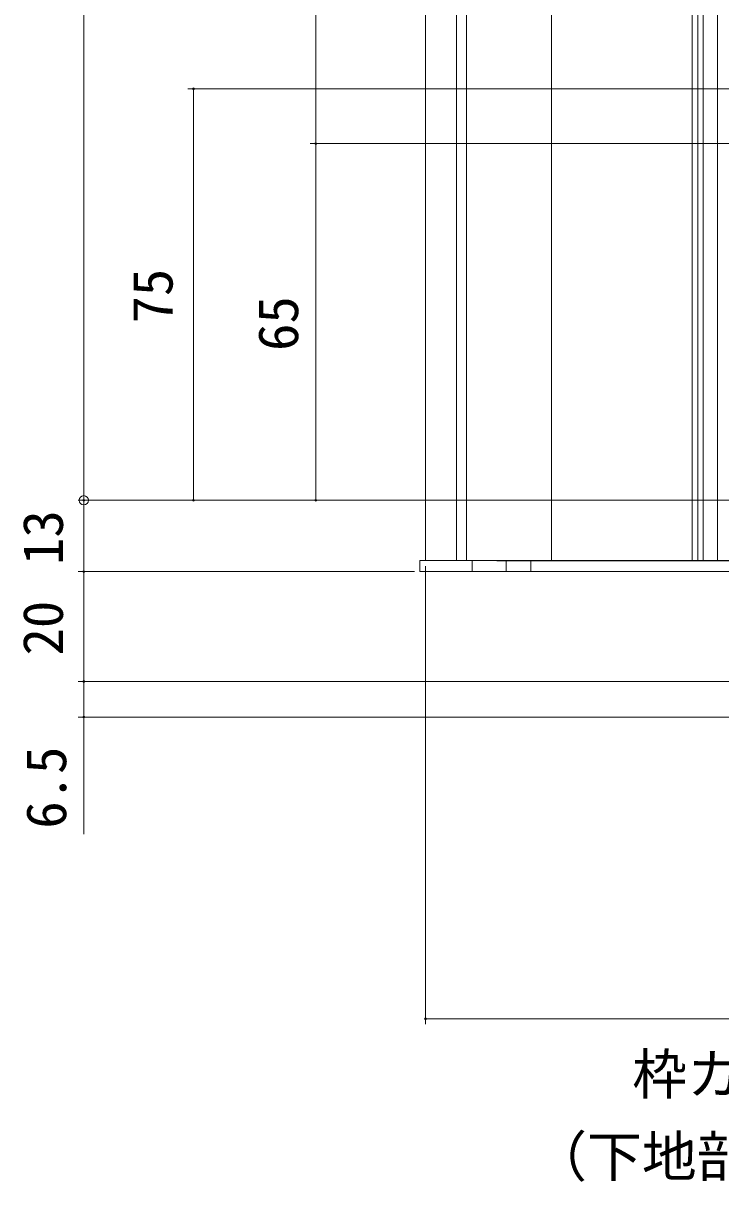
# Model space of a CAD drawing. Units: millimetres, scale not verified. Extents: x -1682 to -296, y -1188 to 1051.
# Drawn here: x -947.3 to -820.1, y -241.4 to -30.2 of the extents above; entities that cross this region are included whole.
import ezdxf
from ezdxf.enums import TextEntityAlignment as Align

# ---------------------------------------------------------------- set-up
doc = ezdxf.new("R2010")
doc.units = ezdxf.units.MM
doc.header["$LTSCALE"] = 4
doc.linetypes.add('DASHED1', pattern=[1.8, 1.2, -0.6])
for name, color, linetype, lineweight in [('0-4_YKK_12', 2, 'Continuous', 9), ('0-7_YKK_13', 4, 'Continuous', 9), ('0-8_YKK_D', 6, 'Continuous', 9)]:
    doc.layers.add(name, color=color, linetype=linetype, lineweight=lineweight)
doc.styles.add('ＭＳ ゴシック', font='')
doc.styles.get('ＭＳ ゴシック').set_extended_font_data('MS Gothic')

msp = doc.modelspace()

# ---------------------------------------------------------------- linework, layer by layer
at = {"layer": '0-4_YKK_12'}
for p, q in [((-874.005, -128.167), (-874.005, 141.333)), ((-868.305, -128.167), (-868.305, 141.333)), ((-866.505, -128.167), (-866.505, 141.333)), ((-851.005, -128.167), (-851.005, 141.333)), ((-825.355, 141.333), (-825.355, -128.169)), ((-824.355, 141.333), (-824.355, -128.169)), ((-823.355, 141.333), (-823.355, -128.169)), ((-820.755, 141.333), (-820.755, -128.169)), ((-874.005, -128.167), (-851.005, -128.167)), ((-861.005, -128.169), (-766.305, -128.169))]:
    msp.add_line(p, q, dxfattribs=at)
at = {"layer": '0-7_YKK_13'}
for p, q in [((-875, -128.167), (-875, -130.167)), ((-752.5, -128.167), (-875, -128.167)), ((-865.5, -128.167), (-865.5, -130.167)), ((-875, -130.167), (-752.5, -130.167))]:
    msp.add_line(p, q, dxfattribs=at)
at = {"layer": '0-7_YKK_13', "linetype": 'DASHED1'}
for p, q in [((-859.25, -128.167), (-859.25, -130.167)), ((-854.75, -128.167), (-854.75, -130.167))]:
    msp.add_line(p, q, dxfattribs=at)
at = {"layer": '0-8_YKK_D'}
for p, q in [((-936.299, 171.834), (-936.299, -117.167)), ((-894, -52.166), (-894, 171.834)), ((-607, -42.166), (-917.299, -42.166)), ((-916.299, -117.167), (-916.299, -42.166)), ((-686.5, -52.166), (-895, -52.166)), ((-686.5, -52.166), (-895, -52.166)), ((-894, -52.166), (-894, -117.167)), ((-936.299, -115.467), (-936.299, -113.767)), ((-879.299, -117.167), (-937.299, -117.167)), ((-840.948, -117.167), (-937.299, -117.167)), ((-785.499, -117.167), (-937.299, -117.167)), ((-936.299, -117.167), (-936.299, -130.167)), ((-879.299, -117.167), (-917.299, -117.167)), ((-835.373, -117.167), (-895, -117.167)), ((-879.299, -130.167), (-937.299, -130.167)), ((-876, -130.167), (-937.299, -130.167)), ((-936.299, -130.167), (-936.299, -150.167)), ((-874.004, -129.168), (-874.004, -212.663)), ((-666.452, -150.164), (-937.299, -150.16)), ((-663.999, -150.167), (-937.299, -150.167)), ((-936.299, -150.16), (-936.299, -156.658)), ((-661.504, -156.663), (-937.299, -156.658)), ((-936.299, -156.658), (-936.299, -178.008)), ((-661.004, -211.663), (-874.004, -211.663))]:
    msp.add_line(p, q, dxfattribs=at)
for centre, radius, start, end in [((-916.299, -42.166), 0.159, 90, 270), ((-916.299, -42.166), 0.159, 270, 90), ((-894, -52.166), 0.159, 90, 270), ((-894, -52.166), 0.159, 90, 270), ((-894, -52.166), 0.159, 270, 90), ((-894, -52.166), 0.159, 270, 90), ((-936.299, -117.167), 0.85, 90, 270), ((-936.299, -117.167), 0.159, 90, 270), ((-936.299, -117.167), 0.159, 90, 270), ((-936.299, -117.167), 0.85, 270, 90), ((-936.299, -117.167), 0.159, 270, 90), ((-936.299, -117.167), 0.159, 270, 90), ((-916.299, -117.167), 0.159, 90, 270), ((-916.299, -117.167), 0.159, 270, 90), ((-894, -117.167), 0.159, 90, 270), ((-894, -117.167), 0.159, 270, 90), ((-936.299, -130.167), 0.159, 90, 270), ((-936.299, -130.167), 0.159, 90, 270), ((-936.299, -130.167), 0.159, 270, 90), ((-936.299, -130.167), 0.159, 270, 90), ((-936.299, -150.16), 0.159, 89.99915, 269.99915), ((-936.299, -150.167), 0.159, 90, 270), ((-936.299, -150.16), 0.159, 269.99915, 89.99915), ((-936.299, -150.167), 0.159, 270, 90), ((-936.299, -156.658), 0.159, 89.99915, 269.99915), ((-936.299, -156.658), 0.159, 269.99915, 89.99915), ((-874.004, -211.663), 0.159, 0, 180), ((-874.004, -211.663), 0.159, 180, 0)]:
    msp.add_arc(centre, radius, start, end, dxfattribs=at)

# ---------------------------------------------------------------- texts
at = {"layer": '0-8_YKK_D', "color": 4, "style": 'ＭＳ ゴシック'}
for s, rotation, p in [('75', 90, (-917.899, -84.947)), ('65', 90, (-895, -89.947)), ('13', 90, (-937.899, -128.947)), ('20', 90, (-937.899, -145.447)), ('6.5', 89.999, (-937.299, -177.009))]:
    msp.add_text(s, height=7.331, rotation=rotation, dxfattribs=at).set_placement(p, align=Align.BOTTOM_LEFT)
for s, p in [('枠カバー部材', (-836.287, -227.605)), ('（下地部材仕様）', (-854.527, -242.605))]:
    msp.add_text(s, height=7.331, dxfattribs=at).set_placement(p, align=Align.BOTTOM_LEFT)

doc.saveas('drawing.dxf')
